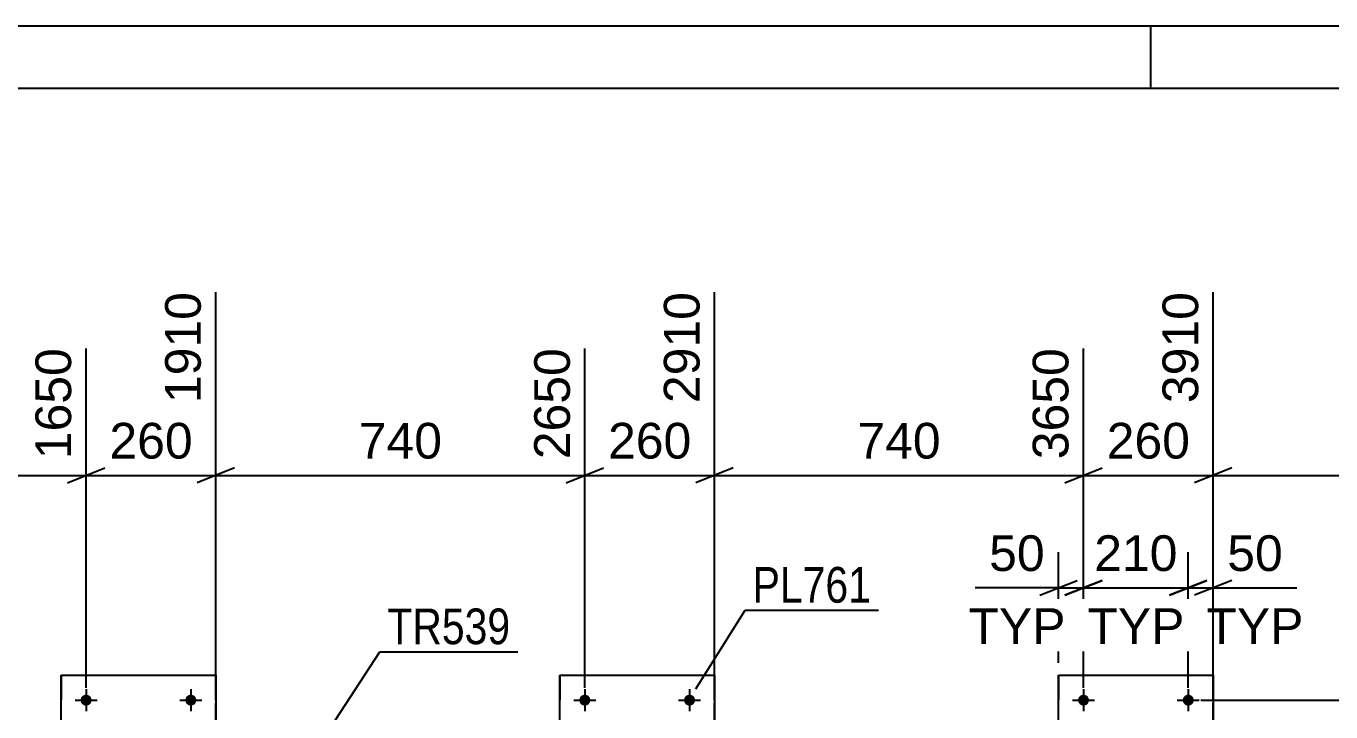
# Model space of a CAD drawing. Header units: millimetres. Extents: x -68 to 773, y -404 to 190.
# Drawn here: x 53.1 to 157.8, y 134.6 to 189.6 of the extents above; entities that cross this region are included whole.
import ezdxf

# ---------------------------------------------------------------- set-up
doc = ezdxf.new("R2010")
doc.units = ezdxf.units.MM
doc.linetypes.add('DXK_LINE_DOT2', pattern=[3.9198, 1.9599, -1.9599])
doc.styles.add('Arial', font='ARIAL.TTF', dxfattribs={"height": 0.2})
doc.styles.add('Arial Narrow', font='ARIALN.TTF', dxfattribs={"height": 0.2})

# ---------------------------------------------------------------- blocks, each defined once
blk = doc.blocks.new('Unknown-318892922-1115')
at = {"color": 5, "linetype": 'Continuous'}
for p, q in [((773.35, 189.64), (-67.65, 189.64)), ((143.35, 184.64), (143.35, 189.64)), ((768.35, 184.64), (-62.65, 184.64))]:
    blk.add_line(p, q, dxfattribs=at)
blk = doc.blocks.new('Bolt-318892922-5658 - 5491')
at = {"linetype": 'Continuous'}
for points in [[(97.5, 135.57), (97.51, 135.66), (97.53, 135.75), (97.58, 135.83), (97.64, 135.9), (97.72, 135.95), (97.8, 135.99), (97.89, 136.01), (97.98, 136.01), (98.07, 135.99), (98.16, 135.95), (98.23, 135.9), (98.29, 135.83), (98.34, 135.75), (98.37, 135.66), (98.38, 135.57), (98.37, 135.48), (98.34, 135.39), (98.29, 135.31), (98.23, 135.24), (98.16, 135.19), (98.07, 135.15), (97.98, 135.13), (97.89, 135.13), (97.8, 135.15), (97.72, 135.19), (97.64, 135.24), (97.58, 135.31), (97.53, 135.39), (97.51, 135.48)], [(105.9, 135.57), (105.91, 135.66), (105.93, 135.75), (105.98, 135.83), (106.04, 135.9), (106.12, 135.95), (106.2, 135.99), (106.29, 136.01), (106.38, 136.01), (106.47, 135.99), (106.56, 135.95), (106.63, 135.9), (106.69, 135.83), (106.74, 135.75), (106.77, 135.66), (106.78, 135.57), (106.77, 135.48), (106.74, 135.39), (106.69, 135.31), (106.63, 135.24), (106.56, 135.19), (106.47, 135.15), (106.38, 135.13), (106.29, 135.13), (106.2, 135.15), (106.12, 135.19), (106.04, 135.24), (105.98, 135.31), (105.93, 135.39), (105.91, 135.48)]]:
    blk.add_hatch(color=1, dxfattribs=at).paths.add_polyline_path(points)
at = {"color": 1, "linetype": 'Continuous'}
for p, q in [((97.94, 136.45), (97.94, 134.69)), ((106.34, 136.45), (106.34, 134.69)), ((97.06, 135.57), (98.82, 135.57)), ((105.46, 135.57), (107.22, 135.57))]:
    blk.add_line(p, q, dxfattribs=at)
blk = doc.blocks.new('Bolt-318892922-5660 - 5491')
at = {"linetype": 'Continuous'}
for points in [[(57.49, 135.57), (57.5, 135.66), (57.53, 135.75), (57.57, 135.83), (57.64, 135.9), (57.71, 135.95), (57.79, 135.99), (57.88, 136.01), (57.98, 136.01), (58.07, 135.99), (58.15, 135.95), (58.23, 135.9), (58.29, 135.83), (58.33, 135.75), (58.36, 135.66), (58.37, 135.57), (58.36, 135.48), (58.33, 135.39), (58.29, 135.31), (58.23, 135.24), (58.15, 135.19), (58.07, 135.15), (57.98, 135.13), (57.88, 135.13), (57.79, 135.15), (57.71, 135.19), (57.64, 135.24), (57.57, 135.31), (57.53, 135.39), (57.5, 135.48)], [(65.89, 135.57), (65.9, 135.66), (65.93, 135.75), (65.97, 135.83), (66.04, 135.9), (66.11, 135.95), (66.19, 135.99), (66.28, 136.01), (66.38, 136.01), (66.47, 135.99), (66.55, 135.95), (66.63, 135.9), (66.69, 135.83), (66.73, 135.75), (66.76, 135.66), (66.77, 135.57), (66.76, 135.48), (66.73, 135.39), (66.69, 135.31), (66.63, 135.24), (66.55, 135.19), (66.47, 135.15), (66.38, 135.13), (66.28, 135.13), (66.19, 135.15), (66.11, 135.19), (66.04, 135.24), (65.97, 135.31), (65.93, 135.39), (65.9, 135.48)]]:
    blk.add_hatch(color=1, dxfattribs=at).paths.add_polyline_path(points)
at = {"color": 1, "linetype": 'Continuous'}
for p, q in [((57.93, 136.45), (57.93, 134.69)), ((66.33, 136.45), (66.33, 134.69)), ((57.05, 135.57), (58.81, 135.57)), ((65.45, 135.57), (67.21, 135.57))]:
    blk.add_line(p, q, dxfattribs=at)
blk = doc.blocks.new('Bolt-318892922-5698 - 5491')
at = {"linetype": 'Continuous'}
for points in [[(137.5, 135.57), (137.51, 135.66), (137.54, 135.75), (137.59, 135.83), (137.65, 135.9), (137.72, 135.95), (137.81, 135.99), (137.9, 136.01), (137.99, 136.01), (138.08, 135.99), (138.16, 135.95), (138.24, 135.9), (138.3, 135.83), (138.34, 135.75), (138.37, 135.66), (138.38, 135.57), (138.37, 135.48), (138.34, 135.39), (138.3, 135.31), (138.24, 135.24), (138.16, 135.19), (138.08, 135.15), (137.99, 135.13), (137.9, 135.13), (137.81, 135.15), (137.72, 135.19), (137.65, 135.24), (137.59, 135.31), (137.54, 135.39), (137.51, 135.48)], [(145.9, 135.57), (145.91, 135.66), (145.94, 135.75), (145.99, 135.83), (146.05, 135.9), (146.12, 135.95), (146.21, 135.99), (146.3, 136.01), (146.39, 136.01), (146.48, 135.99), (146.56, 135.95), (146.64, 135.9), (146.7, 135.83), (146.74, 135.75), (146.77, 135.66), (146.78, 135.57), (146.77, 135.48), (146.74, 135.39), (146.7, 135.31), (146.64, 135.24), (146.56, 135.19), (146.48, 135.15), (146.39, 135.13), (146.3, 135.13), (146.21, 135.15), (146.12, 135.19), (146.05, 135.24), (145.99, 135.31), (145.94, 135.39), (145.91, 135.48)]]:
    blk.add_hatch(color=1, dxfattribs=at).paths.add_polyline_path(points)
at = {"color": 1, "linetype": 'Continuous'}
for p, q in [((137.94, 136.45), (137.94, 134.69)), ((146.34, 136.45), (146.34, 134.69)), ((137.06, 135.57), (138.82, 135.57)), ((145.46, 135.57), (147.22, 135.57))]:
    blk.add_line(p, q, dxfattribs=at)
blk = doc.blocks.new('Part-318892922-5734 - 5491')
at = {"color": 2, "linetype": 'Continuous'}
for p, q in [((55.93, 125.57), (55.93, 137.57)), ((55.93, 137.57), (55.93, 137.57)), ((55.93, 137.57), (68.33, 137.57)), ((68.33, 137.57), (68.33, 125.57)), ((55.93, 125.57), (55.93, 125.57)), ((68.33, 125.57), (55.93, 125.57))]:
    blk.add_line(p, q, dxfattribs=at)
at = {"color": 7, "linetype": 'DXK_LINE_DOT2'}
for p, q in [((55.93, 137.57), (55.93, 125.57)), ((55.93, 137.57), (55.93, 137.57)), ((68.33, 125.57), (68.33, 137.57)), ((55.93, 125.57), (55.93, 125.57))]:
    blk.add_line(p, q, dxfattribs=at)
blk = doc.blocks.new('Part-318892922-5758 - 5491')
at = {"color": 2, "linetype": 'Continuous'}
for p, q in [((135.94, 125.57), (135.94, 137.57)), ((135.94, 137.57), (135.94, 137.57)), ((135.94, 137.57), (148.34, 137.57)), ((148.34, 137.57), (148.34, 125.57)), ((135.94, 125.57), (135.94, 125.57)), ((148.34, 125.57), (135.94, 125.57))]:
    blk.add_line(p, q, dxfattribs=at)
at = {"color": 7, "linetype": 'DXK_LINE_DOT2'}
for p, q in [((135.94, 137.57), (135.94, 125.57)), ((135.94, 137.57), (135.94, 137.57)), ((148.34, 125.57), (148.34, 137.57)), ((135.94, 125.57), (135.94, 125.57))]:
    blk.add_line(p, q, dxfattribs=at)
blk = doc.blocks.new('Part-318892922-5764 - 5491')
at = {"color": 2, "linetype": 'Continuous'}
for p, q in [((95.94, 125.57), (95.94, 137.57)), ((95.94, 137.57), (95.94, 137.57)), ((95.94, 137.57), (108.34, 137.57)), ((108.34, 137.57), (108.34, 125.57)), ((95.94, 125.57), (95.94, 125.57)), ((108.34, 125.57), (95.94, 125.57))]:
    blk.add_line(p, q, dxfattribs=at)
at = {"color": 7, "linetype": 'DXK_LINE_DOT2'}
for p, q in [((95.94, 137.57), (95.94, 125.57)), ((95.94, 137.57), (95.94, 137.57)), ((108.34, 125.57), (108.34, 137.57)), ((95.94, 125.57), (95.94, 125.57))]:
    blk.add_line(p, q, dxfattribs=at)
blk = doc.blocks.new('StraightDimension-318892922-18385 - 5491')
at = {"color": 7, "linetype": 'Continuous'}
for p, q in [((108.34, 135.57), (108.34, 168.29)), ((137.93, 136.57), (137.93, 163.79)), ((109.84, 154.2), (106.84, 153)), ((136.43, 153), (139.43, 154.2)), ((108.34, 153.6), (137.93, 153.6))]:
    blk.add_line(p, q, dxfattribs=at)
at = {"color": 0}
blk.add_wipeout([(127.07, 154.35), (127.07, 158.55), (119.2, 158.55), (119.2, 154.35)], dxfattribs=at)
at = {"color": 3, "style": 'Arial'}
blk.add_text('740', height=2.865, dxfattribs=at).set_placement((119.8, 154.95))
at = {"color": 0, "linetype": 'Continuous'}
blk.add_wipeout([(137.33, 164.39), (133.13, 164.39), (133.13, 154.3), (137.33, 154.3)], dxfattribs=at)
at = {"color": 3, "linetype": 'Continuous', "style": 'Arial'}
blk.add_text('3650', height=2.865, rotation=90.0002, dxfattribs=at).set_placement((136.73, 154.9))
blk = doc.blocks.new('StraightDimension-318892922-18384 - 5491')
at = {"color": 7, "linetype": 'Continuous'}
for p, q in [((148.34, 135.57), (148.34, 168.29)), ((137.93, 136.57), (137.93, 163.79)), ((136.43, 153), (139.43, 154.2)), ((149.84, 154.2), (146.84, 153)), ((137.93, 153.6), (148.34, 153.6))]:
    blk.add_line(p, q, dxfattribs=at)
at = {"color": 0}
blk.add_wipeout([(147.07, 154.35), (147.07, 158.55), (139.2, 158.55), (139.2, 154.35)], dxfattribs=at)
at = {"color": 3, "style": 'Arial'}
blk.add_text('260', height=2.865, dxfattribs=at).set_placement((139.8, 154.95))
at = {"color": 0, "linetype": 'Continuous'}
blk.add_wipeout([(147.74, 168.89), (143.54, 168.89), (143.54, 158.8), (147.74, 158.8)], dxfattribs=at)
at = {"color": 3, "linetype": 'Continuous', "style": 'Arial'}
blk.add_text('3910', height=2.865, rotation=90.0002, dxfattribs=at).set_placement((147.14, 159.4))
blk = doc.blocks.new('StraightDimension-318892922-18387 - 5491')
at = {"color": 7, "linetype": 'Continuous'}
for p, q in [((68.33, 135.57), (68.33, 168.29)), ((97.94, 136.57), (97.94, 163.79)), ((69.83, 154.2), (66.83, 153)), ((96.44, 153), (99.44, 154.2)), ((68.33, 153.6), (97.94, 153.6))]:
    blk.add_line(p, q, dxfattribs=at)
at = {"color": 0}
blk.add_wipeout([(87.07, 154.35), (87.07, 158.55), (79.2, 158.55), (79.2, 154.35)], dxfattribs=at)
at = {"color": 3, "style": 'Arial'}
blk.add_text('740', height=2.865, dxfattribs=at).set_placement((79.8, 154.95))
at = {"color": 0, "linetype": 'Continuous'}
blk.add_wipeout([(97.34, 164.39), (93.14, 164.39), (93.14, 154.3), (97.34, 154.3)], dxfattribs=at)
at = {"color": 3, "linetype": 'Continuous', "style": 'Arial'}
blk.add_text('2650', height=2.865, rotation=90.0002, dxfattribs=at).set_placement((96.74, 154.9))
blk = doc.blocks.new('StraightDimension-318892922-6235 - 5491')
at = {"color": 7, "linetype": 'Continuous'}
for p, q in [((162.92, 135.57), (162.92, 144.49)), ((162.92, 135.57), (162.92, 144.49)), ((162.32, 137.07), (163.52, 134.07)), ((147.34, 135.57), (165.32, 135.57)), ((162.92, 131.57), (162.92, 135.57)), ((163.52, 130.07), (162.32, 133.07)), ((147.33, 131.57), (165.32, 131.57))]:
    blk.add_line(p, q, dxfattribs=at)
at = {"color": 0, "linetype": 'Continuous'}
blk.add_wipeout([(168.02, 144.52), (163.82, 144.52), (163.82, 135.54), (168.02, 135.54)], dxfattribs=at)
at = {"color": 0}
blk.add_wipeout([(162.17, 143.96), (157.97, 143.96), (157.97, 136.09), (162.17, 136.09)], dxfattribs=at)
at = {"color": 3, "linetype": 'Continuous', "style": 'Arial'}
blk.add_text('TYP', height=2.865, rotation=90.0002, dxfattribs=at).set_placement((167.42, 136.14))
at = {"color": 3, "style": 'Arial'}
blk.add_text('100', height=2.865, rotation=90.0002, dxfattribs=at).set_placement((161.57, 136.69))
blk = doc.blocks.new('StraightDimension-318892922-6276 - 5491')
at = {"color": 7, "linetype": 'Continuous'}
for p, q in [((135.94, 138.57), (135.94, 147.43)), ((137.93, 136.57), (137.93, 147.43)), ((135.94, 144.58), (129.24, 144.58)), ((135.94, 144.58), (129.24, 144.58)), ((134.44, 143.98), (137.44, 145.18)), ((135.94, 144.58), (137.93, 144.58)), ((139.43, 145.18), (136.43, 143.98))]:
    blk.add_line(p, q, dxfattribs=at)
at = {"color": 0}
blk.add_wipeout([(135.42, 145.33), (135.42, 149.53), (129.77, 149.53), (129.77, 145.33)], dxfattribs=at)
at = {"color": 0, "linetype": 'Continuous'}
blk.add_wipeout([(137.08, 139.48), (137.08, 143.68), (128.11, 143.68), (128.11, 139.48)], dxfattribs=at)
at = {"color": 3, "style": 'Arial'}
blk.add_text('50', height=2.865, dxfattribs=at).set_placement((130.37, 145.93))
at = {"color": 3, "linetype": 'Continuous', "style": 'Arial'}
blk.add_text('TYP', height=2.865, dxfattribs=at).set_placement((128.71, 140.08))
blk = doc.blocks.new('StraightDimension-318892922-6283 - 5491')
at = {"color": 7, "linetype": 'Continuous'}
for p, q in [((146.33, 136.57), (146.33, 147.43)), ((148.34, 138.57), (148.34, 147.43)), ((144.83, 143.98), (147.83, 145.18)), ((146.33, 144.58), (148.34, 144.58)), ((149.84, 145.18), (146.84, 143.98)), ((148.34, 144.58), (155.04, 144.58)), ((148.34, 144.58), (155.04, 144.58))]:
    blk.add_line(p, q, dxfattribs=at)
at = {"color": 0}
blk.add_wipeout([(154.51, 145.33), (154.51, 149.53), (148.87, 149.53), (148.87, 145.33)], dxfattribs=at)
at = {"color": 0, "linetype": 'Continuous'}
blk.add_wipeout([(156.18, 139.48), (156.18, 143.68), (147.2, 143.68), (147.2, 139.48)], dxfattribs=at)
at = {"color": 3, "style": 'Arial'}
blk.add_text('50', height=2.865, dxfattribs=at).set_placement((149.47, 145.93))
at = {"color": 3, "linetype": 'Continuous', "style": 'Arial'}
blk.add_text('TYP', height=2.865, dxfattribs=at).set_placement((147.8, 140.08))
blk = doc.blocks.new('StraightDimension-318892922-6290 - 5491')
at = {"color": 7, "linetype": 'Continuous'}
for p, q in [((137.93, 136.57), (137.93, 147.43)), ((146.33, 136.57), (146.33, 147.43)), ((136.43, 143.98), (139.43, 145.18)), ((137.93, 144.58), (146.33, 144.58)), ((147.83, 145.18), (144.83, 143.98))]:
    blk.add_line(p, q, dxfattribs=at)
at = {"color": 0}
blk.add_wipeout([(146.07, 145.33), (146.07, 149.53), (138.2, 149.53), (138.2, 145.33)], dxfattribs=at)
at = {"color": 0, "linetype": 'Continuous'}
blk.add_wipeout([(146.62, 139.48), (146.62, 143.68), (137.65, 143.68), (137.65, 139.48)], dxfattribs=at)
at = {"color": 3, "style": 'Arial'}
blk.add_text('210', height=2.865, dxfattribs=at).set_placement((138.8, 145.93))
at = {"color": 3, "linetype": 'Continuous', "style": 'Arial'}
blk.add_text('TYP', height=2.865, dxfattribs=at).set_placement((138.25, 140.08))
blk = doc.blocks.new('StraightDimension-318892922-18383 - 5491')
at = {"color": 7, "linetype": 'Continuous'}
for p, q in [((148.34, 135.57), (148.34, 168.29)), ((177.94, 136.57), (177.94, 163.79)), ((149.84, 154.2), (146.84, 153)), ((176.44, 153), (179.44, 154.2)), ((148.34, 153.6), (177.94, 153.6))]:
    blk.add_line(p, q, dxfattribs=at)
at = {"color": 0}
blk.add_wipeout([(167.07, 154.35), (167.07, 158.55), (159.2, 158.55), (159.2, 154.35)], dxfattribs=at)
at = {"color": 3, "style": 'Arial'}
blk.add_text('740', height=2.865, dxfattribs=at).set_placement((159.8, 154.95))
at = {"color": 0, "linetype": 'Continuous'}
blk.add_wipeout([(177.34, 164.39), (173.14, 164.39), (173.14, 154.3), (177.34, 154.3)], dxfattribs=at)
at = {"color": 3, "linetype": 'Continuous', "style": 'Arial'}
blk.add_text('4650', height=2.865, rotation=90.0002, dxfattribs=at).set_placement((176.74, 154.9))
blk = doc.blocks.new('StraightDimension-318892922-18386 - 5491')
at = {"color": 7, "linetype": 'Continuous'}
for p, q in [((108.34, 135.57), (108.34, 168.29)), ((97.94, 136.57), (97.94, 163.79)), ((96.44, 153), (99.44, 154.2)), ((109.84, 154.2), (106.84, 153)), ((97.94, 153.6), (108.34, 153.6))]:
    blk.add_line(p, q, dxfattribs=at)
at = {"color": 0}
blk.add_wipeout([(107.07, 154.35), (107.07, 158.55), (99.2, 158.55), (99.2, 154.35)], dxfattribs=at)
at = {"color": 3, "style": 'Arial'}
blk.add_text('260', height=2.865, dxfattribs=at).set_placement((99.8, 154.95))
at = {"color": 0, "linetype": 'Continuous'}
blk.add_wipeout([(107.74, 168.89), (103.54, 168.89), (103.54, 158.8), (107.74, 158.8)], dxfattribs=at)
at = {"color": 3, "linetype": 'Continuous', "style": 'Arial'}
blk.add_text('2910', height=2.865, rotation=90.0002, dxfattribs=at).set_placement((107.14, 159.4))
blk = doc.blocks.new('StraightDimension-318892922-18388 - 5491')
at = {"color": 7, "linetype": 'Continuous'}
for p, q in [((68.33, 135.57), (68.33, 168.29)), ((57.93, 136.57), (57.93, 163.79)), ((56.43, 153), (59.43, 154.2)), ((69.83, 154.2), (66.83, 153)), ((57.93, 153.6), (68.33, 153.6))]:
    blk.add_line(p, q, dxfattribs=at)
at = {"color": 0}
blk.add_wipeout([(67.07, 154.35), (67.07, 158.55), (59.2, 158.55), (59.2, 154.35)], dxfattribs=at)
at = {"color": 3, "style": 'Arial'}
blk.add_text('260', height=2.865, dxfattribs=at).set_placement((59.8, 154.95))
at = {"color": 0, "linetype": 'Continuous'}
blk.add_wipeout([(67.73, 168.89), (63.53, 168.89), (63.53, 158.8), (67.73, 158.8)], dxfattribs=at)
at = {"color": 3, "linetype": 'Continuous', "style": 'Arial'}
blk.add_text('1910', height=2.865, rotation=90.0002, dxfattribs=at).set_placement((67.13, 159.4))
blk = doc.blocks.new('StraightDimension-318892922-18389 - 5491')
at = {"color": 7, "linetype": 'Continuous'}
for p, q in [((28.34, 135.57), (28.34, 166.07)), ((57.93, 136.57), (57.93, 163.79)), ((29.84, 154.2), (26.84, 153)), ((56.43, 153), (59.43, 154.2)), ((28.34, 153.6), (57.93, 153.6))]:
    blk.add_line(p, q, dxfattribs=at)
at = {"color": 0}
blk.add_wipeout([(47.07, 154.35), (47.07, 158.55), (39.2, 158.55), (39.2, 154.35)], dxfattribs=at)
at = {"color": 3, "style": 'Arial'}
blk.add_text('740', height=2.865, dxfattribs=at).set_placement((39.8, 154.95))
at = {"color": 0, "linetype": 'Continuous'}
blk.add_wipeout([(57.33, 164.39), (53.13, 164.39), (53.13, 154.3), (57.33, 154.3)], dxfattribs=at)
at = {"color": 3, "linetype": 'Continuous', "style": 'Arial'}
blk.add_text('1650', height=2.865, rotation=90.0002, dxfattribs=at).set_placement((56.73, 154.9))
blk = doc.blocks.new('Mark-318892922-5741 - 5491')
at = {"color": 30, "linetype": 'Continuous'}
for p, q in [((77.54, 133.38), (81.5, 139.46)), ((81.5, 139.46), (92.56, 139.46))]:
    blk.add_line(p, q, dxfattribs=at)
at = {"color": 0}
blk.add_wipeout([(91.96, 140.06), (91.96, 143.06), (82.1, 143.06), (82.1, 140.06)], dxfattribs=at)
blk.add_wipeout([(91.96, 140.06), (91.96, 143.06), (82.1, 143.06), (82.1, 140.06)], dxfattribs=at)
at = {"color": 3, "style": 'Arial Narrow'}
blk.add_text('TR539', height=2.863, dxfattribs=at).set_placement((82.1, 140.06))
blk = doc.blocks.new('Mark-318892922-5760 - 5491')
at = {"color": 30, "linetype": 'Continuous'}
for p, q in [((106.84, 136.47), (110.8, 142.79)), ((110.8, 142.79), (121.5, 142.79))]:
    blk.add_line(p, q, dxfattribs=at)
at = {"color": 0}
blk.add_wipeout([(120.9, 143.39), (120.9, 146.39), (111.4, 146.39), (111.4, 143.39)], dxfattribs=at)
blk.add_wipeout([(120.9, 143.39), (120.9, 146.39), (111.4, 146.39), (111.4, 143.39)], dxfattribs=at)
at = {"color": 3, "style": 'Arial Narrow'}
blk.add_text('PL761', height=2.863, dxfattribs=at).set_placement((111.4, 143.39))

msp = doc.modelspace()

# ---------------------------------------------------------------- block references
for name in ['Unknown-318892922-1115', 'Part-318892922-5734 - 5491', 'Part-318892922-5764 - 5491', 'Part-318892922-5758 - 5491', 'Bolt-318892922-5660 - 5491', 'Bolt-318892922-5658 - 5491', 'Bolt-318892922-5698 - 5491']:
    msp.add_blockref(name, (0, 0))

# ---------------------------------------------------------------- next in the draw order: block references
for name in ['StraightDimension-318892922-18387 - 5491', 'StraightDimension-318892922-18385 - 5491']:
    msp.add_blockref(name, (0, 0))

# ---------------------------------------------------------------- next in the draw order: block references
for name in ['StraightDimension-318892922-18388 - 5491', 'StraightDimension-318892922-18386 - 5491', 'StraightDimension-318892922-18384 - 5491', 'Mark-318892922-5741 - 5491']:
    msp.add_blockref(name, (0, 0))

# ---------------------------------------------------------------- next in the draw order: block references
for name in ['StraightDimension-318892922-18389 - 5491', 'StraightDimension-318892922-6276 - 5491', 'Mark-318892922-5760 - 5491', 'StraightDimension-318892922-6235 - 5491']:
    msp.add_blockref(name, (0, 0))

# ---------------------------------------------------------------- next in the draw order: block references
msp.add_blockref('StraightDimension-318892922-6283 - 5491', (0, 0))

# ---------------------------------------------------------------- next in the draw order: block references
msp.add_blockref('StraightDimension-318892922-6290 - 5491', (0, 0))

# ---------------------------------------------------------------- next in the draw order: block references
msp.add_blockref('StraightDimension-318892922-18383 - 5491', (0, 0))

doc.saveas('drawing.dxf')
